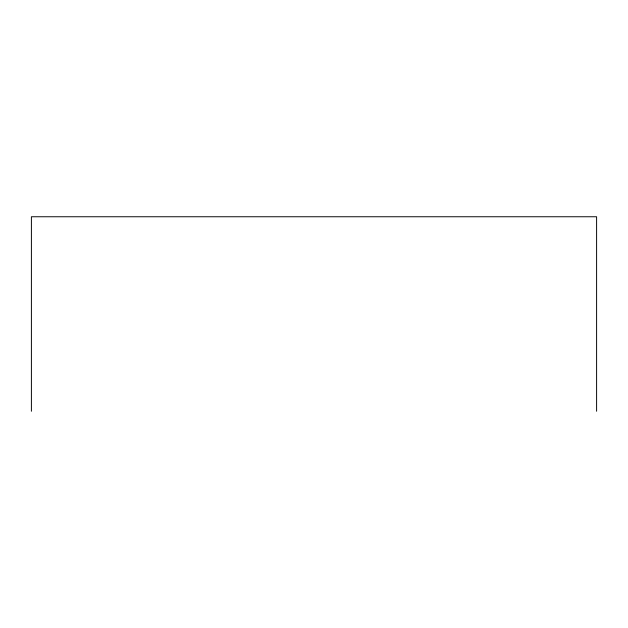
<?xml version="1.0" encoding="UTF-8"?>
<svg xmlns="http://www.w3.org/2000/svg" width="628" height="628" viewBox="0 0 628 628"><rect width="100%" height="100%" fill="white"/><g stroke="black" fill="none" stroke-linecap="round" stroke-linejoin="round"><path stroke-width="0.94" d="M596.6 411.246L596.6 216.754L31.4 216.754L31.4 411.246"/></g></svg>
